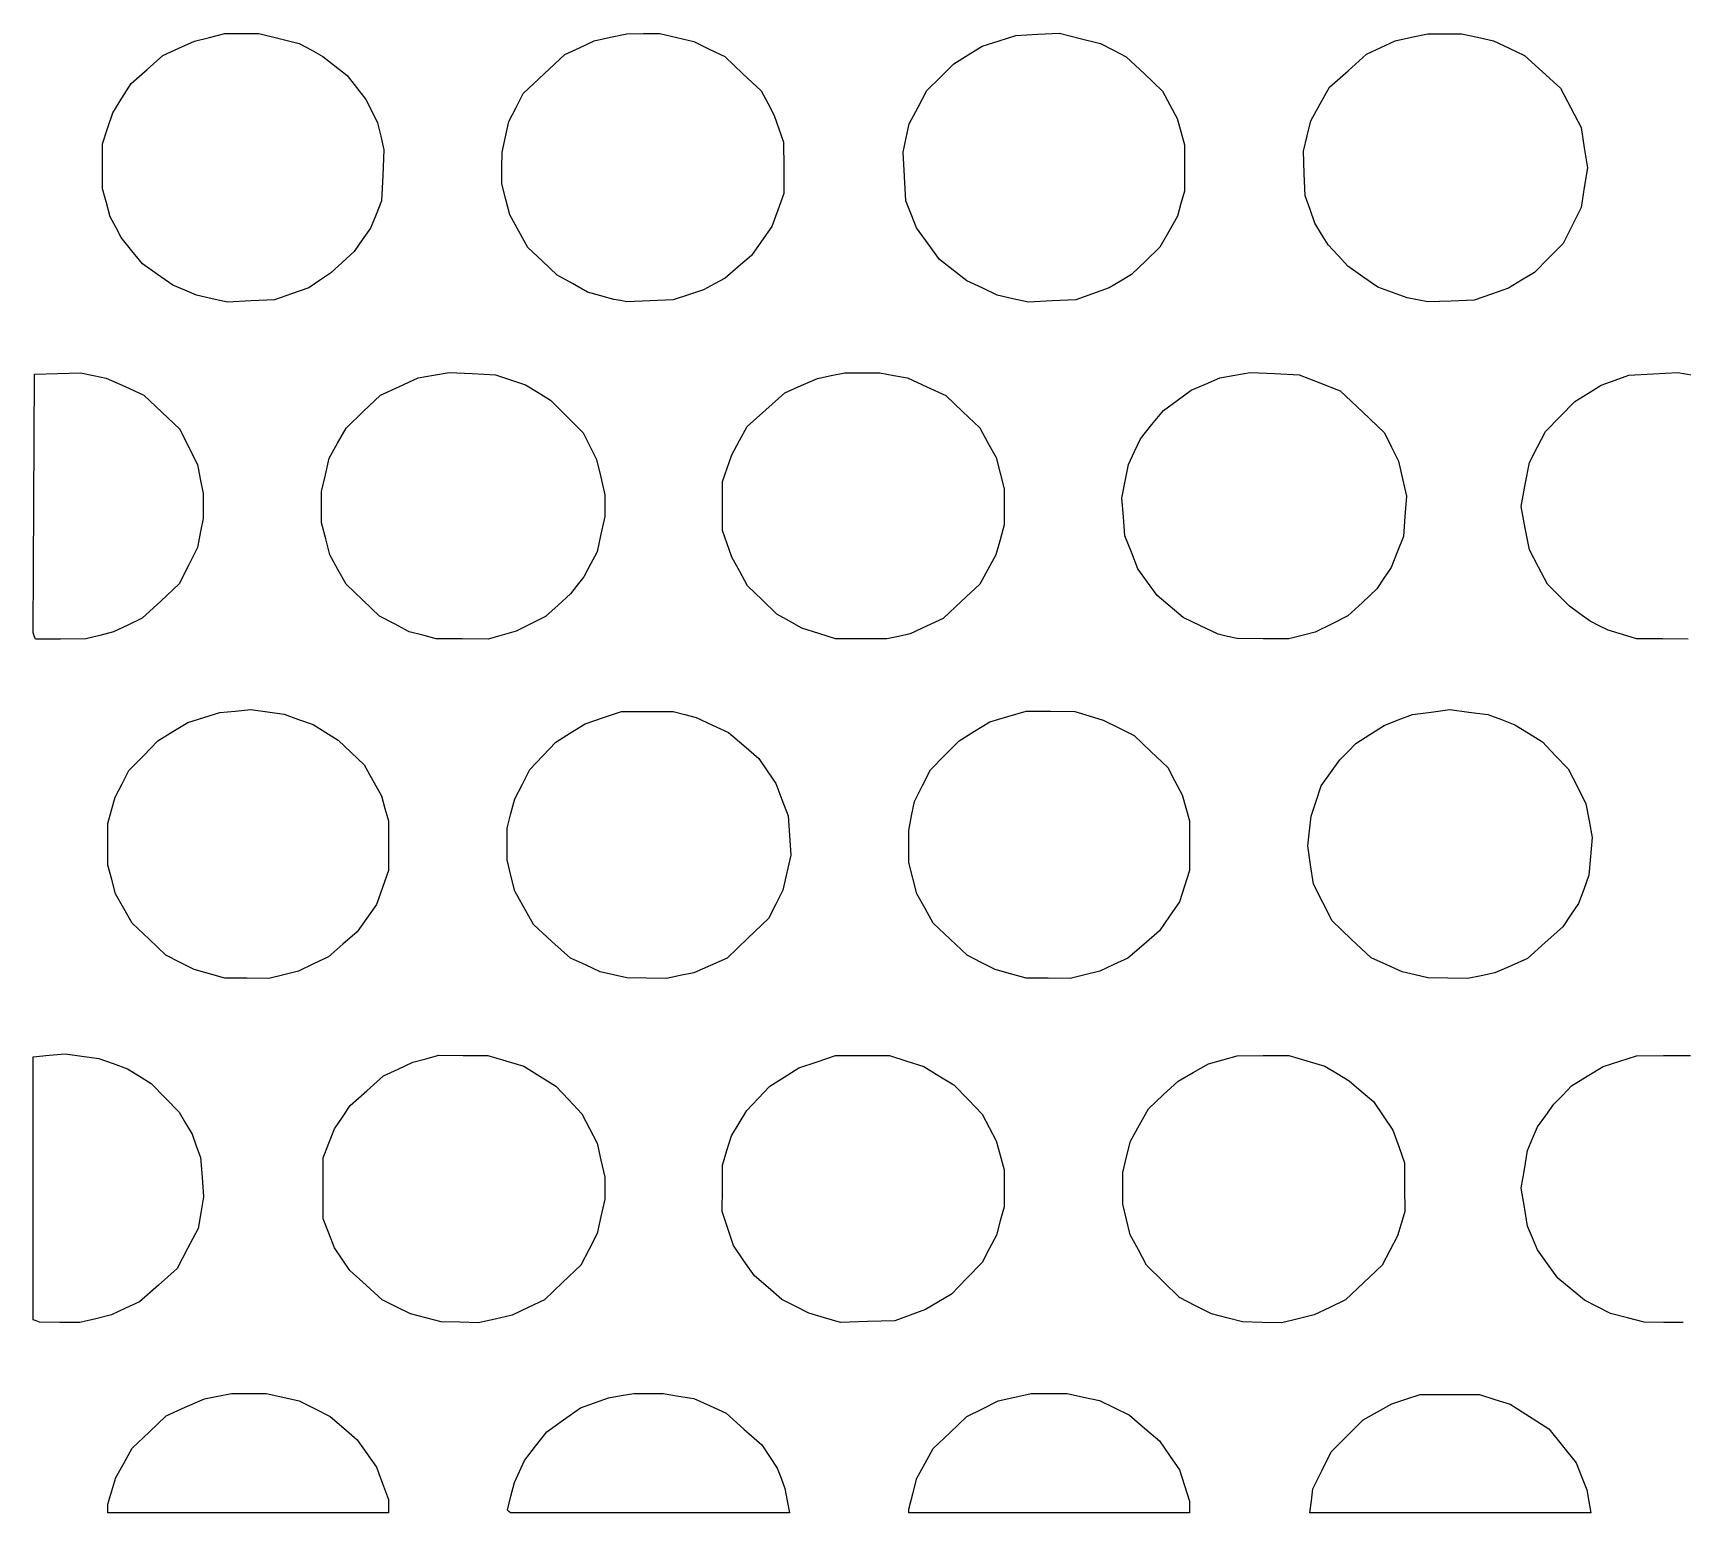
# Model space of a CAD drawing. Extents: x 452 to 1075, y 16 to 607.
# Drawn here: x 451.7 to 763.5, y 16.4 to 296 of the extents above; entities that cross this region are included whole.
import ezdxf

# ---------------------------------------------------------------- set-up
doc = ezdxf.new("R2010")
doc.units = 0

msp = doc.modelspace()

# ---------------------------------------------------------------- linework, layer by layer
at = {"layer": 'Layer 1'}
for p, q in [((476.27729, 291.83016), (479.24983, 293.17435)), ((479.24983, 293.17435), (482.22236, 294.51856)), ((482.22236, 294.51856), (485.08802, 295.22577)), ((485.08802, 295.22577), (487.95368, 295.93301)), ((487.95368, 295.93301), (491.181, 295.933)), ((491.181, 295.933), (494.408, 295.933)), ((494.408, 295.933), (498.21639, 295.01011)), ((498.21639, 295.01011), (502.02476, 294.08721)), ((502.02476, 294.08721), (504.25718, 292.86236)), ((552.24595, 292.01313), (555.0084, 293.27877)), ((555.0084, 293.27877), (557.77083, 294.54442)), ((557.77083, 294.54442), (560.84963, 295.23214)), ((560.84963, 295.23214), (563.92841, 295.91986)), ((563.92841, 295.91986), (567.06132, 295.92686)), ((567.06132, 295.92686), (570.19422, 295.93386)), ((570.19422, 295.93386), (573.38931, 295.18955)), ((573.38931, 295.18955), (576.58442, 294.44526)), ((576.58442, 294.44526), (579.50503, 293.0128)), ((628.4271, 291.9034), (631.10434, 293.56823)), ((631.10434, 293.56823), (634.26833, 294.5749)), ((634.26833, 294.5749), (637.43233, 295.58158)), ((637.43233, 295.58158), (641.57692, 295.81531)), ((641.57692, 295.81531), (645.72149, 296.04905)), ((645.72149, 296.04905), (649.59394, 295.04241)), ((649.59394, 295.04241), (653.46641, 294.03579)), ((653.46641, 294.03579), (655.89689, 292.79385)), ((703.72793, 292.02528), (706.4428, 293.28484)), ((706.4428, 293.28484), (709.15768, 294.54442)), ((709.15768, 294.54442), (712.23648, 295.23214)), ((712.23648, 295.23214), (715.31528, 295.91986)), ((715.31528, 295.91986), (718.478, 295.92)), ((718.478, 295.92), (721.642, 295.92)), ((721.642, 295.92), (724.6893, 295.23923)), ((724.6893, 295.23923), (727.73662, 294.55847)), ((727.73662, 294.55847), (730.64857, 293.16568)), ((730.64857, 293.16568), (733.56056, 291.77287)), ((473.27889, 289.15408), (476.27729, 291.83016)), ((504.25718, 292.86236), (506.48958, 291.63749)), ((506.48958, 291.63749), (508.7805, 289.83878)), ((548.30681, 288.32338), (552.24595, 292.01313)), ((579.50503, 293.0128), (582.42565, 291.58031)), ((582.42565, 291.58031), (585.88607, 288.33777)), ((623.19638, 287.72208), (625.74987, 290.23857)), ((625.74987, 290.23857), (628.4271, 291.9034)), ((655.89689, 292.79385), (658.3274, 291.55192)), ((658.3274, 291.55192), (661.75279, 288.30753)), ((700.22008, 288.92127), (703.72793, 292.02528)), ((733.56056, 291.77287), (736.98218, 288.71451)), ((470.28049, 286.47803), (473.27889, 289.15408)), ((508.7805, 289.83878), (511.07142, 288.04007)), ((511.07142, 288.04007), (512.84506, 285.75071)), ((544.36766, 284.63364), (548.30681, 288.32338)), ((585.88607, 288.33777), (589.34649, 285.09521)), ((620.64287, 285.20563), (623.19638, 287.72208)), ((661.75279, 288.30753), (665.17818, 285.06316)), ((696.71221, 285.81728), (700.22008, 288.92127)), ((736.98218, 288.71451), (740.4038, 285.65616)), ((468.5316, 283.71071), (470.28049, 286.47803)), ((512.84506, 285.75071), (514.61872, 283.46134)), ((543.0113, 281.97076), (544.36766, 284.63364)), ((589.34649, 285.09521), (590.56476, 282.78911)), ((618.97292, 282.04281), (620.64287, 285.20563)), ((665.17818, 285.06316), (666.54563, 282.48169)), ((694.95077, 282.64119), (696.71221, 285.81728)), ((740.4038, 285.65616), (742.34928, 281.91642)), ((465.82686, 278.01219), (466.78271, 280.9434)), ((466.78271, 280.9434), (468.5316, 283.71071)), ((514.61872, 283.46134), (515.72689, 281.27993)), ((515.72689, 281.27993), (516.83505, 279.09852)), ((541.65494, 279.3079), (543.0113, 281.97076)), ((590.56476, 282.78911), (591.78303, 280.48303)), ((617.30299, 278.88), (618.97292, 282.04281)), ((666.54563, 282.48169), (667.91309, 279.90022)), ((693.18934, 279.4651), (694.95077, 282.64119)), ((742.34928, 281.91642), (744.29475, 278.17671)), ((464.871, 275.081), (465.82686, 278.01219)), ((516.83505, 279.09852), (517.44022, 276.52734)), ((541.00462, 276.43613), (541.65494, 279.3079)), ((591.78303, 280.48303), (592.67477, 277.94633)), ((592.67477, 277.94633), (593.56652, 275.40962)), ((616.71864, 276.22219), (617.30299, 278.88)), ((667.91309, 279.90022), (668.60863, 277.42412)), ((692.48629, 276.60967), (693.18934, 279.4651)), ((744.29475, 278.17671), (744.87165, 274.37166)), ((464.871, 270.845), (464.871, 275.081)), ((517.44022, 276.52734), (518.04539, 273.95617)), ((540.35431, 273.56439), (541.00462, 276.43613)), ((593.56652, 275.40962), (593.57752, 270.56681)), ((616.13434, 273.56439), (616.71864, 276.22219)), ((668.60863, 277.42412), (669.30417, 274.94804)), ((669.30417, 274.94804), (669.303, 270.566)), ((691.78326, 273.75422), (692.48629, 276.60967)), ((518.04539, 273.95617), (517.82238, 269.14784)), ((540.34531, 270.56645), (540.35431, 273.56439)), ((616.38756, 268.95219), (616.13434, 273.56439)), ((691.9597, 269.50834), (691.78326, 273.75422)), ((744.87165, 274.37166), (745.44854, 270.56659)), ((464.87271, 266.60929), (464.871, 270.845)), ((517.82238, 269.14784), (517.59936, 264.33952)), ((540.33631, 267.56853), (540.34531, 270.56645)), ((593.57752, 270.56681), (593.58852, 265.72403)), ((616.64079, 264.34001), (616.38756, 268.95219)), ((669.303, 270.566), (669.303, 266.185)), ((692.13613, 265.26245), (691.9597, 269.50834)), ((745.44854, 270.56659), (744.87415, 266.83258)), ((465.60053, 263.96161), (464.87271, 266.60929)), ((541.0703, 264.61817), (540.33631, 267.56853)), ((593.58852, 265.72403), (592.46761, 262.60332)), ((669.303, 266.185), (668.63789, 263.8182)), ((693.0485, 262.68121), (692.13613, 265.26245)), ((744.87415, 266.83258), (744.29976, 263.09856)), ((466.32838, 261.31395), (465.60053, 263.96161)), ((517.59936, 264.33952), (516.53847, 261.75426)), ((541.80429, 261.6678), (541.0703, 264.61817)), ((592.46761, 262.60332), (591.34672, 259.48261)), ((617.66474, 261.8033), (616.64079, 264.34001)), ((668.63789, 263.8182), (667.97278, 261.45142)), ((693.96086, 260.09998), (693.0485, 262.68121)), ((744.29976, 263.09856), (742.57427, 259.69945)), ((467.35975, 259.36784), (466.32838, 261.31395)), ((468.39113, 257.42173), (467.35975, 259.36784)), ((515.47757, 259.16899), (513.93107, 256.95675)), ((516.53847, 261.75426), (515.47757, 259.16899)), ((543.50603, 258.59939), (541.80429, 261.6678)), ((591.34672, 259.48261), (589.41656, 256.74387)), ((618.68869, 259.26659), (617.66474, 261.8033)), ((620.86485, 256.24713), (618.68869, 259.26659)), ((667.97278, 261.45142), (666.33151, 258.52663)), ((695.22646, 258.06902), (693.96086, 260.09998)), ((742.57427, 259.69945), (740.8488, 256.30032)), ((470.40438, 254.91781), (468.39113, 257.42173)), ((513.93107, 256.95675), (512.38457, 254.7445)), ((545.20777, 255.53096), (543.50603, 258.59939)), ((589.41656, 256.74387), (587.48638, 254.00514)), ((623.04099, 253.22767), (620.86485, 256.24713)), ((666.33151, 258.52663), (664.69025, 255.60183)), ((696.49207, 256.03807), (695.22646, 258.06902)), ((698.34198, 254.00379), (696.49207, 256.03807)), ((740.8488, 256.30032), (738.16843, 253.55716)), ((472.41763, 252.41389), (470.40438, 254.91781)), ((510.16724, 252.70335), (507.94989, 250.66218)), ((512.38457, 254.7445), (510.16724, 252.70335)), ((547.99761, 252.92848), (545.20777, 255.53096)), ((550.78746, 250.326), (547.99761, 252.92848)), ((587.48638, 254.00514), (584.99229, 251.88044)), ((625.61235, 251.24102), (623.04099, 253.22767)), ((662.01301, 253.012), (659.33578, 250.42214)), ((664.69025, 255.60183), (662.01301, 253.012)), ((700.19191, 251.96948), (698.34198, 254.00379)), ((738.16843, 253.55716), (735.48805, 250.81401)), ((475.27319, 250.41876), (472.41763, 252.41389)), ((478.12875, 248.42365), (475.27319, 250.41876)), ((507.94989, 250.66218), (505.88616, 249.29534)), ((553.6554, 248.69888), (550.78746, 250.326)), ((582.4982, 249.75574), (580.47618, 248.63297)), ((584.99229, 251.88044), (582.4982, 249.75574)), ((628.18372, 249.2544), (625.61235, 251.24102)), ((659.33578, 250.42214), (657.20539, 249.15186)), ((703.01992, 249.99691), (700.19191, 251.96948)), ((705.84795, 248.02432), (703.01992, 249.99691)), ((735.48805, 250.81401), (733.03295, 249.32127)), ((480.38428, 247.46364), (478.12875, 248.42365)), ((482.63978, 246.50364), (480.38428, 247.46364)), ((485.5604, 245.85671), (482.63978, 246.50364)), ((500.59796, 246.77853), (497.37349, 245.62854)), ((503.82243, 247.92851), (500.59796, 246.77853)), ((505.88616, 249.29534), (503.82243, 247.92851)), ((556.52334, 247.07173), (553.6554, 248.69888)), ((559.00987, 246.40054), (556.52334, 247.07173)), ((561.49639, 245.72932), (559.00987, 246.40054)), ((575.57245, 246.56809), (572.69073, 245.62598)), ((578.45418, 247.51018), (575.57245, 246.56809)), ((580.47618, 248.63297), (578.45418, 247.51018)), ((631.06097, 247.87463), (628.18372, 249.2544)), ((633.93824, 246.49488), (631.06097, 247.87463)), ((636.9022, 245.85234), (633.93824, 246.49488)), ((651.91717, 246.75536), (648.75938, 245.62915)), ((655.07499, 247.88156), (651.91717, 246.75536)), ((657.20539, 249.15186), (655.07499, 247.88156)), ((708.63458, 247.0327), (705.84795, 248.02432)), ((711.42123, 246.04111), (708.63458, 247.0327)), ((727.32683, 246.70533), (724.07585, 245.58213)), ((730.57783, 247.82852), (727.32683, 246.70533)), ((733.03295, 249.32127), (730.57783, 247.82852)), ((488.47912, 245.20931), (485.5604, 245.85671)), ((492.9263, 245.41893), (488.47912, 245.20931)), ((497.37349, 245.62854), (492.9263, 245.41893)), ((562.7133, 245.49613), (561.49639, 245.72932)), ((563.92888, 245.26329), (562.71196, 245.4965)), ((562.71196, 245.4965), (562.7133, 245.49613)), ((568.30981, 245.44464), (563.92888, 245.26329)), ((572.69073, 245.62598), (568.30981, 245.44464)), ((639.86501, 245.20992), (636.9022, 245.85234)), ((644.3122, 245.41954), (639.86501, 245.20992)), ((648.75938, 245.62915), (644.3122, 245.41954)), ((713.3683, 245.64007), (711.42123, 246.04111)), ((715.31401, 245.23907), (713.3683, 245.64007)), ((719.69493, 245.4106), (715.31401, 245.23907)), ((724.07585, 245.58213), (719.69493, 245.4106)), ((451.84653, 207.14893), (451.9731, 231.59353)), ((451.9731, 231.59353), (456.32569, 231.7281)), ((456.32569, 231.7281), (460.67828, 231.86268)), ((460.67828, 231.86268), (463.12693, 231.3651)), ((463.12693, 231.3651), (465.57557, 230.86752)), ((465.57557, 230.86752), (469.12108, 229.25171)), ((520.95422, 229.25601), (524.50269, 230.90742)), ((524.50269, 230.90742), (527.4233, 231.41492)), ((527.4233, 231.41492), (530.34392, 231.92239)), ((530.34392, 231.92239), (534.72484, 231.70256)), ((534.72484, 231.70256), (539.10577, 231.48271)), ((539.10577, 231.48271), (541.95259, 230.51932)), ((596.8572, 229.42365), (599.94917, 230.80485)), ((599.94917, 230.80485), (602.52866, 231.31454)), ((602.52866, 231.31454), (605.10816, 231.82422)), ((605.10816, 231.82422), (608.426, 231.824)), ((608.426, 231.824), (611.742, 231.824)), ((611.742, 231.824), (614.36398, 231.36334)), ((614.36398, 231.36334), (616.98595, 230.90269)), ((616.98595, 230.90269), (620.6008, 229.2225)), ((673.27996, 229.73288), (675.98987, 230.9084)), ((675.98987, 230.9084), (678.85899, 231.41745)), ((678.85899, 231.41745), (681.7281, 231.92651)), ((681.7281, 231.92651), (686.37385, 231.69759)), ((686.37385, 231.69759), (691.01961, 231.46866)), ((691.01961, 231.46866), (694.8923, 229.94152)), ((750.67773, 230.45287), (753.28323, 231.41996)), ((753.28323, 231.41996), (757.90753, 231.67322)), ((757.90753, 231.67322), (762.53184, 231.92651)), ((762.53184, 231.92651), (765.45245, 231.41697)), ((469.12108, 229.25171), (472.66661, 227.6359)), ((472.66661, 227.6359), (476.05139, 224.42878)), ((517.40577, 227.60459), (520.95422, 229.25601)), ((541.95259, 230.51932), (544.79941, 229.55593)), ((544.79941, 229.55593), (547.15724, 228.12231)), ((547.15724, 228.12231), (549.5151, 226.68871)), ((590.23468, 224.8648), (593.76523, 228.04244)), ((593.76523, 228.04244), (596.8572, 229.42365)), ((620.6008, 229.2225), (624.21563, 227.54232)), ((667.95361, 226.64473), (670.57006, 228.55736)), ((670.57006, 228.55736), (673.27996, 229.73288)), ((694.8923, 229.94152), (698.76501, 228.41437)), ((698.76501, 228.41437), (702.95014, 224.4693)), ((743.06107, 226.44167), (745.56666, 227.96373)), ((745.56666, 227.96373), (748.07224, 229.4858)), ((748.07224, 229.4858), (750.67773, 230.45287)), ((510.87315, 221.41266), (514.13946, 224.50861)), ((514.13946, 224.50861), (517.40577, 227.60459)), ((549.5151, 226.68871), (552.58551, 223.59576)), ((586.70413, 221.68715), (590.23468, 224.8648)), ((624.21563, 227.54232), (627.41556, 224.49446)), ((663.16424, 222.05649), (665.33716, 224.73212)), ((665.33716, 224.73212), (667.95361, 226.64473)), ((740.29811, 223.6088), (743.06107, 226.44167)), ((476.05139, 224.42878), (479.43618, 221.22164)), ((509.26776, 218.55618), (510.87315, 221.41266)), ((552.58551, 223.59576), (555.65591, 220.50278)), ((585.23276, 219.03027), (586.70413, 221.68715)), ((627.41556, 224.49446), (630.6155, 221.44658)), ((630.6155, 221.44658), (632.18533, 218.63634)), ((660.99132, 219.38083), (663.16424, 222.05649)), ((702.95014, 224.4693), (707.13526, 220.52424)), ((737.53516, 220.7759), (740.29811, 223.6088)), ((479.43618, 221.22164), (481.12272, 217.87507)), ((507.66235, 215.69972), (509.26776, 218.55618)), ((555.65591, 220.50278), (556.93799, 217.97681)), ((583.76138, 216.37339), (585.23276, 219.03027)), ((632.18533, 218.63634), (633.75516, 215.82611)), ((659.86861, 216.95462), (660.99132, 219.38083)), ((707.13526, 220.52424), (708.46188, 217.82951)), ((736.01096, 217.84229), (737.53516, 220.7759)), ((481.12272, 217.87507), (482.80925, 214.52847)), ((506.96405, 212.57736), (507.66235, 215.69972)), ((556.93799, 217.97681), (558.22006, 215.45085)), ((558.22006, 215.45085), (559.00676, 212.13126)), ((582.88069, 213.83669), (583.76138, 216.37339)), ((633.75516, 215.82611), (634.49029, 212.8711)), ((658.74588, 214.5284), (659.86861, 216.95462)), ((708.46188, 217.82951), (709.78851, 215.13481)), ((734.48674, 214.9087), (736.01096, 217.84229)), ((482.80925, 214.52847), (483.33286, 211.79175)), ((506.26576, 209.45499), (506.96405, 212.57736)), ((559.00676, 212.13126), (559.79346, 208.81168)), ((582, 211.3), (582.88069, 213.83669)), ((634.49029, 212.8711), (635.22542, 209.91612)), ((658.12224, 211.35446), (658.74588, 214.5284)), ((709.78851, 215.13481), (710.5305, 211.83368)), ((733.70874, 210.74985), (734.48674, 214.9087)), ((483.33286, 211.79175), (483.85649, 209.05504)), ((483.85649, 209.05504), (483.855, 206.688)), ((506.25676, 206.48655), (506.26576, 209.45499)), ((582, 206.688), (582, 211.3)), ((635.22542, 209.91612), (635.23242, 206.52354)), ((657.4986, 208.18053), (658.12224, 211.35446)), ((710.5305, 211.83368), (711.27251, 208.53256)), ((732.93074, 206.591), (733.70874, 210.74985)), ((451.71995, 182.70433), (451.84653, 207.14893)), ((483.855, 206.688), (483.855, 204.32)), ((506.24776, 203.51809), (506.25676, 206.48655)), ((559.79346, 208.81168), (559.792, 206.742)), ((559.792, 206.742), (559.792, 204.672)), ((582.00165, 202.0755), (582, 206.688)), ((635.23242, 206.52354), (635.23942, 203.13098)), ((657.78768, 204.62862), (657.4986, 208.18053)), ((711.27251, 208.53256), (710.9792, 204.73175)), ((733.72443, 202.48837), (732.93074, 206.591)), ((483.855, 204.32), (483.33137, 201.58328)), ((507.0333, 200.49069), (506.24776, 203.51809)), ((559.792, 204.672), (559.0549, 201.3519)), ((635.23942, 203.13098), (634.46828, 200.2971)), ((658.07676, 201.07674), (657.78768, 204.62862)), ((710.9792, 204.73175), (710.68587, 200.93094)), ((483.33137, 201.58328), (482.80776, 198.84658)), ((507.81882, 197.46331), (507.0333, 200.49069)), ((559.0549, 201.3519), (558.31782, 198.03179)), ((582.88234, 199.53879), (582.00165, 202.0755)), ((634.46828, 200.2971), (633.69715, 197.46321)), ((659.2776, 197.94206), (658.07676, 201.07674)), ((710.68587, 200.93094), (709.51646, 197.98718)), ((734.51812, 198.38574), (733.72443, 202.48837)), ((482.80776, 198.84658), (481.07739, 195.41362)), ((509.34545, 194.69855), (507.81882, 197.46331)), ((558.31782, 198.03179), (557.06945, 195.67183)), ((583.76303, 197.00208), (582.88234, 199.53879)), ((585.26236, 194.29552), (583.76303, 197.00208)), ((633.69715, 197.46321), (632.17792, 194.6959)), ((660.47847, 194.80737), (659.2776, 197.94206)), ((709.51646, 197.98718), (708.34704, 195.0434)), ((736.21997, 195.15721), (734.51812, 198.38574)), ((481.07739, 195.41362), (479.34701, 191.98067)), ((510.87206, 191.9338), (509.34545, 194.69855)), ((557.06945, 195.67183), (555.82106, 193.31185)), ((586.76167, 191.58896), (585.26236, 194.29552)), ((632.17792, 194.6959), (630.6587, 191.92859)), ((662.30345, 192.29666), (660.47847, 194.80737)), ((708.34704, 195.0434), (707.00637, 193.02482)), ((737.92182, 191.92869), (736.21997, 195.15721)), ((479.34701, 191.98067), (475.86006, 188.72596)), ((514.03606, 188.90633), (510.87206, 191.9338)), ((554.55104, 191.69757), (553.28102, 190.0833)), ((555.82106, 193.31185), (554.55104, 191.69757)), ((589.52852, 188.92634), (586.76167, 191.58896)), ((630.6587, 191.92859), (627.18614, 188.68458)), ((664.12846, 189.78594), (662.30345, 192.29666)), ((705.6657, 191.00625), (702.93239, 188.46954)), ((707.00637, 193.02482), (705.6657, 191.00625)), ((740.00468, 189.84281), (737.92182, 191.92869)), ((475.86006, 188.72596), (472.37309, 185.47123)), ((517.20006, 185.87886), (514.03606, 188.90633)), ((550.93722, 187.95605), (548.59341, 185.82879)), ((553.28102, 190.0833), (550.93722, 187.95605)), ((592.29535, 186.26371), (589.52852, 188.92634)), ((627.18614, 188.68458), (623.71358, 185.4406)), ((666.60026, 187.71064), (664.12846, 189.78594)), ((669.07209, 185.63534), (666.60026, 187.71064)), ((702.93239, 188.46954), (700.19908, 185.93283)), ((742.08753, 187.75694), (740.00468, 189.84281)), ((744.0346, 186.33157), (742.08753, 187.75694)), ((469.6533, 184.17556), (466.93352, 182.8799)), ((472.37309, 185.47123), (469.6533, 184.17556)), ((520.01783, 184.39287), (517.20006, 185.87886)), ((522.83562, 182.90687), (520.01783, 184.39287)), ((545.79593, 184.42559), (542.99847, 183.02239)), ((548.59341, 185.82879), (545.79593, 184.42559)), ((594.66277, 184.94523), (592.29535, 186.26371)), ((597.0302, 183.62675), (594.66277, 184.94523)), ((620.59296, 183.98516), (617.47234, 182.52973)), ((623.71358, 185.4406), (620.59296, 183.98516)), ((672.36281, 184.04632), (669.07209, 185.63534)), ((675.65353, 182.4573), (672.36281, 184.04632)), ((697.11226, 184.37773), (694.02544, 182.82262)), ((700.19908, 185.93283), (697.11226, 184.37773)), ((745.98169, 184.90618), (744.0346, 186.33157)), ((747.68538, 184.07212), (745.98169, 184.90618)), ((749.38907, 183.23806), (747.68538, 184.07212)), ((451.9529, 182.1278), (451.71995, 182.70433)), ((452.18443, 181.55182), (451.9529, 182.1278)), ((456.94571, 181.55682), (452.18443, 181.55182)), ((461.70698, 181.56182), (456.94571, 181.55682)), ((464.32025, 182.22087), (461.70698, 181.56182)), ((466.93352, 182.8799), (464.32025, 182.22087)), ((525.3723, 182.25941), (522.83562, 182.90687)), ((527.90859, 181.61136), (525.3723, 182.25941)), ((532.80961, 181.58106), (527.90859, 181.61136)), ((537.71065, 181.55076), (532.80961, 181.58106)), ((540.35457, 182.28658), (537.71065, 181.55076)), ((542.99847, 183.02239), (540.35457, 182.28658)), ((600.1942, 182.60092), (597.0302, 183.62675)), ((600.19203, 182.60047), (600.1942, 182.60092)), ((603.35603, 181.57464), (600.19203, 182.60047)), ((608.22373, 181.57417), (603.35603, 181.57464)), ((613.09142, 181.57372), (608.22373, 181.57417)), ((615.28187, 182.05172), (613.09142, 181.57372)), ((617.47234, 182.52973), (615.28187, 182.05172)), ((677.4739, 182.05061), (675.65353, 182.4573)), ((677.4739, 182.05049), (677.4739, 182.05061)), ((679.29424, 181.64381), (677.4739, 182.05049)), ((684.16193, 181.60301), (679.29424, 181.64381)), ((689.02964, 181.56221), (684.16193, 181.60301)), ((691.52755, 182.19242), (689.02964, 181.56221)), ((694.02544, 182.82262), (691.52755, 182.19242)), ((752.0663, 182.41945), (749.38907, 183.23806)), ((754.74263, 181.60074), (752.0663, 182.41945)), ((759.62974, 181.57594), (754.74263, 181.60074)), ((764.51685, 181.55114), (759.62974, 181.57594)), ((478.16577, 164.07569), (480.99368, 165.81294)), ((480.99368, 165.81294), (484.007, 166.7328)), ((484.007, 166.7328), (487.02032, 167.65265)), ((487.02032, 167.65265), (489.94094, 167.93752)), ((489.94094, 167.93752), (492.86155, 168.22237)), ((492.86155, 168.22237), (496.02555, 167.78224)), ((496.02555, 167.78224), (499.18955, 167.3421)), ((499.18955, 167.3421), (501.91804, 166.36722)), ((501.91804, 166.36722), (504.64651, 165.39232)), ((504.64651, 165.39232), (507.0291, 163.91459)), ((553.28492, 163.81263), (556.04213, 165.5467)), ((556.04213, 165.5467), (559.49918, 166.707)), ((559.49918, 166.707), (562.95623, 167.8673)), ((562.95623, 167.8673), (567.82394, 167.8643)), ((567.82394, 167.8643), (572.69162, 167.8613)), ((572.69162, 167.8613), (574.86922, 167.28126)), ((574.86922, 167.28126), (577.04679, 166.70121)), ((577.04679, 166.70121), (580.10758, 165.28717)), ((580.10758, 165.28717), (583.16836, 163.87313)), ((629.6234, 164.11825), (632.52381, 165.89989)), ((632.52381, 165.89989), (635.95141, 166.90341)), ((635.95141, 166.90341), (639.37901, 167.90691)), ((639.37901, 167.90691), (644.00331, 167.89121)), ((644.00331, 167.89121), (648.62762, 167.87551)), ((648.62762, 167.87551), (651.30485, 167.04541)), ((651.30485, 167.04541), (653.98209, 166.21532)), ((653.98209, 166.21532), (656.9027, 164.77447)), ((707.03957, 165.23099), (709.71039, 166.26117)), ((709.71039, 166.26117), (712.38122, 167.29135)), ((712.38122, 167.29135), (715.9167, 167.75727)), ((715.9167, 167.75727), (719.4522, 168.22321)), ((719.4522, 168.22321), (723.05592, 167.74828)), ((723.05592, 167.74828), (726.65961, 167.27337)), ((726.65961, 167.27337), (729.2107, 166.32061)), ((729.2107, 166.32061), (731.76176, 165.36785)), ((731.76176, 165.36785), (734.35462, 163.73715)), ((472.58608, 159.51393), (475.33786, 162.33845)), ((475.33786, 162.33845), (478.16577, 164.07569)), ((507.0291, 163.91459), (509.4117, 162.43685)), ((509.4117, 162.43685), (511.84555, 160.09934)), ((550.52771, 162.07856), (553.28492, 163.81263)), ((583.16836, 163.87313), (586.02486, 161.42383)), ((624.03762, 159.58003), (626.723, 162.3366)), ((626.723, 162.3366), (629.6234, 164.11825)), ((656.9027, 164.77447), (659.82332, 163.33363)), ((659.82332, 163.33363), (662.98732, 160.30847)), ((701.6851, 161.80986), (704.36234, 163.52042)), ((704.36234, 163.52042), (707.03957, 165.23099)), ((734.35462, 163.73715), (736.94749, 162.10643)), ((469.83428, 156.68938), (472.58608, 159.51393)), ((511.84555, 160.09934), (514.27939, 157.76183)), ((545.62328, 156.87427), (548.0755, 159.47641)), ((548.0755, 159.47641), (550.52771, 162.07856)), ((586.02486, 161.42383), (588.88136, 158.97454)), ((621.35223, 156.82345), (624.03762, 159.58003)), ((662.98732, 160.30847), (666.15131, 157.28329)), ((698.64483, 158.71914), (700.16497, 160.26449)), ((700.16497, 160.26449), (701.6851, 161.80986)), ((736.94749, 162.10643), (739.39675, 159.56723)), ((739.39675, 159.56723), (741.84601, 157.02802)), ((468.54144, 154.18564), (469.83428, 156.68938)), ((514.27939, 157.76183), (515.92065, 154.84296)), ((544.19983, 154.10695), (545.62328, 156.87427)), ((588.88136, 158.97454), (590.4732, 156.62408)), ((590.4732, 156.62408), (592.06503, 154.27363)), ((619.81749, 153.85093), (621.35223, 156.82345)), ((666.15131, 157.28329), (667.51877, 154.71147)), ((695.12348, 153.78626), (696.88416, 156.2527)), ((696.88416, 156.2527), (698.64483, 158.71914)), ((741.84601, 157.02802), (743.518, 153.7226)), ((467.24861, 151.68188), (468.54144, 154.18564)), ((515.92065, 154.84296), (517.56192, 151.9241)), ((542.77637, 151.33964), (544.19983, 154.10695)), ((592.06503, 154.27363), (593.2403, 151.20576)), ((618.28274, 150.87841), (619.81749, 153.85093)), ((667.51877, 154.71147), (668.8862, 152.13966)), ((694.2029, 150.94868), (695.12348, 153.78626)), ((743.518, 153.7226), (745.18999, 150.4172)), ((466.55301, 149.2056), (467.24861, 151.68188)), ((517.56192, 151.9241), (518.22703, 149.5573)), ((542.03568, 148.59072), (542.77637, 151.33964)), ((593.2403, 151.20576), (594.41556, 148.1379)), ((617.75687, 148.14169), (618.28274, 150.87841)), ((668.8862, 152.13966), (669.58174, 149.66356)), ((693.28232, 148.1111), (694.2029, 150.94868)), ((745.18999, 150.4172), (745.77074, 147.23034)), ((465.85142, 142.79054), (465.85742, 146.72929)), ((465.85742, 146.72929), (466.55301, 149.2056)), ((518.22703, 149.5573), (518.89214, 147.1905)), ((518.89214, 147.1905), (518.89814, 142.5072)), ((541.29501, 145.84182), (542.03568, 148.59072)), ((594.41556, 148.1379), (594.67568, 144.43568)), ((617.23101, 145.40499), (617.75687, 148.14169)), ((669.58174, 149.66356), (670.2773, 147.18749)), ((670.2773, 147.18749), (670.2833, 142.50856)), ((692.94326, 145.30976), (693.28232, 148.1111)), ((745.77074, 147.23034), (746.3515, 144.04347)), ((541.30201, 142.82549), (541.29501, 145.84182)), ((594.67568, 144.43568), (594.9358, 140.73345)), ((617.23801, 142.37644), (617.23101, 145.40499)), ((692.60421, 142.50845), (692.94326, 145.30976)), ((746.3515, 144.04347), (746.03797, 140.48125)), ((465.84542, 138.85177), (465.85142, 142.79054)), ((518.89814, 142.5072), (518.90414, 137.8239)), ((541.30901, 139.80916), (541.30201, 142.82549)), ((594.9358, 140.73345), (594.19205, 137.42728)), ((617.24501, 139.34795), (617.23801, 142.37644)), ((670.2833, 142.50856), (670.2893, 137.82966)), ((693.13573, 138.88747), (692.60421, 142.50845)), ((746.03797, 140.48125), (745.72444, 136.91902)), ((466.59074, 136.1386), (465.84542, 138.85177)), ((518.90414, 137.8239), (517.75878, 134.61617)), ((542.043, 136.8588), (541.30901, 139.80916)), ((594.19205, 137.42728), (593.44829, 134.12113)), ((617.98014, 136.39296), (617.24501, 139.34795)), ((670.2893, 137.82966), (669.32295, 134.8652)), ((693.66727, 135.26648), (693.13573, 138.88747)), ((467.33609, 133.42724), (466.59074, 136.1386)), ((517.75878, 134.61617), (516.61342, 131.40847)), ((542.77699, 133.90843), (542.043, 136.8588)), ((593.44829, 134.12113), (592.08871, 131.43144)), ((618.71527, 133.43793), (617.98014, 136.39296)), ((669.32295, 134.8652), (668.3566, 131.90071)), ((695.43548, 131.77261), (693.66727, 135.26648)), ((744.75542, 134.25038), (743.78638, 131.58171)), ((745.72444, 136.91902), (744.75542, 134.25038)), ((468.9029, 130.6394), (467.33609, 133.42724)), ((516.61342, 131.40847), (514.80024, 128.82022)), ((544.52511, 130.75636), (542.77699, 133.90843)), ((592.08871, 131.43144), (590.72914, 128.74175)), ((620.2851, 130.64475), (618.71527, 133.43793)), ((668.3566, 131.90071), (666.49151, 129.1665)), ((697.20367, 128.2787), (695.43548, 131.77261)), ((743.78638, 131.58171), (742.29551, 129.38032)), ((470.46973, 127.85151), (468.9029, 130.6394)), ((473.65786, 124.83658), (470.46973, 127.85151)), ((514.80024, 128.82022), (512.98709, 126.23195)), ((546.27323, 127.60429), (544.52511, 130.75636)), ((590.72914, 128.74175), (586.82146, 125.00671)), ((621.85493, 127.85151), (620.2851, 130.64475)), ((625.04306, 124.83658), (621.85493, 127.85151)), ((666.49151, 129.1665), (664.6264, 126.43231)), ((700.9047, 124.80803), (697.20367, 128.2787)), ((742.29551, 129.38032), (740.80461, 127.17892)), ((476.84601, 121.82163), (473.65786, 124.83658)), ((512.98709, 126.23195), (510.27727, 123.88536)), ((549.79385, 124.43559), (546.27323, 127.60429)), ((586.82146, 125.00671), (582.91378, 121.27163)), ((628.23121, 121.82163), (625.04306, 124.83658)), ((664.6264, 126.43231), (661.62606, 123.85968)), ((704.60572, 121.33736), (700.9047, 124.80803)), ((740.80461, 127.17892), (737.46483, 124.19367)), ((479.49909, 120.45891), (476.84601, 121.82163)), ((510.27727, 123.88536), (507.56746, 121.53873)), ((553.31446, 121.26688), (549.79385, 124.43559)), ((630.88429, 120.45891), (628.23121, 121.82163)), ((661.62606, 123.85968), (658.62571, 121.28704)), ((737.46483, 124.19367), (734.12504, 121.2085)), ((482.15219, 119.09615), (479.49909, 120.45891)), ((485.0728, 118.30096), (482.15219, 119.09615)), ((501.87394, 118.8155), (499.09109, 118.1287)), ((504.72069, 120.17711), (501.87394, 118.8155)), ((507.56746, 121.53873), (504.72069, 120.17711)), ((556.11404, 119.96911), (553.31446, 121.26688)), ((558.9136, 118.67129), (556.11404, 119.96911)), ((561.4215, 118.0949), (558.9136, 118.67129)), ((579.74978, 119.86648), (576.58578, 118.46128)), ((582.91378, 121.27163), (579.74978, 119.86648)), ((633.53739, 119.09615), (630.88429, 120.45891)), ((636.458, 118.30096), (633.53739, 119.09615)), ((653.32933, 118.82981), (650.51135, 118.13435)), ((655.97753, 120.05841), (653.32933, 118.82981)), ((658.62571, 121.28704), (655.97753, 120.05841)), ((707.52634, 119.99829), (704.60572, 121.33736)), ((710.44695, 118.65924), (707.52634, 119.99829)), ((712.8808, 118.08891), (710.44695, 118.65924)), ((731.04784, 119.83396), (727.97064, 118.45944)), ((734.12504, 121.2085), (731.04784, 119.83396)), ((485.07368, 118.30269), (485.0728, 118.30096)), ((487.99429, 117.5075), (485.07368, 118.30269)), ((492.15126, 117.4747), (487.99429, 117.5075)), ((496.30821, 117.4419), (492.15126, 117.4747)), ((499.09109, 118.1287), (496.30821, 117.4419)), ((561.42189, 118.09669), (561.4215, 118.0949)), ((563.92978, 117.5203), (561.42189, 118.09669)), ((567.67828, 117.4811), (563.92978, 117.5203)), ((571.42679, 117.4419), (567.67828, 117.4811)), ((574.00628, 117.95159), (571.42679, 117.4419)), ((576.58578, 118.46128), (574.00628, 117.95159)), ((636.45884, 118.29966), (636.458, 118.30096)), ((639.37945, 117.50447), (636.45884, 118.29966)), ((643.53642, 117.47167), (639.37945, 117.50447)), ((647.69337, 117.43887), (643.53642, 117.47167)), ((650.51135, 118.13435), (647.69337, 117.43887)), ((712.8808, 118.08885), (712.8808, 118.08891)), ((715.31466, 117.51846), (712.8808, 118.08885)), ((719.06316, 117.47926), (715.31466, 117.51846)), ((722.81165, 117.44006), (719.06316, 117.47926)), ((725.39116, 117.94975), (722.81165, 117.44006)), ((727.97064, 118.45944), (725.39116, 117.94975)), ((451.728, 102.61), (454.77029, 102.90531)), ((454.77029, 102.90531), (457.81261, 103.20059)), ((457.81261, 103.20059), (460.97661, 102.75569)), ((525.96079, 102.26263), (528.39465, 102.91162)), ((528.39465, 102.91162), (533.01895, 102.89082)), ((451.728, 77.7788), (451.728, 102.61)), ((460.97661, 102.75569), (464.1406, 102.31081)), ((464.1406, 102.31081), (466.86909, 101.33588)), ((466.86909, 101.33588), (469.59757, 100.361)), ((469.59757, 100.361), (471.83272, 98.95821)), ((517.97393, 99.0014), (520.75045, 100.30752)), ((520.75045, 100.30752), (523.52696, 101.61369)), ((523.52696, 101.61369), (525.96079, 102.26263)), ((533.01895, 102.89082), (537.64326, 102.87012)), ((537.64326, 102.87012), (541.05065, 101.86771)), ((541.05065, 101.86771), (544.45803, 100.86526)), ((544.45803, 100.86526), (547.48845, 98.97822)), ((593.70037, 98.79179), (596.4433, 100.51683)), ((596.4433, 100.51683), (599.90035, 101.67999)), ((599.90035, 101.67999), (603.3574, 102.84313)), ((603.3574, 102.84313), (608.46849, 102.85213)), ((608.46849, 102.85213), (613.57956, 102.86113)), ((613.57956, 102.86113), (616.83626, 101.82084)), ((616.83626, 101.82084), (620.09296, 100.78058)), ((620.09296, 100.78058), (622.92087, 99.0433)), ((670.96509, 99.64456), (673.83303, 101.2717)), ((673.83303, 101.2717), (676.56294, 102.04798)), ((676.56294, 102.04798), (679.29284, 102.82425)), ((679.29284, 102.82425), (684.16053, 102.85335)), ((684.16053, 102.85335), (689.02824, 102.88245)), ((689.02824, 102.88245), (692.43561, 101.87931)), ((692.43561, 101.87931), (695.84299, 100.87616)), ((695.84299, 100.87616), (698.15274, 99.48494)), ((745.43594, 98.94444), (748.41456, 100.77045)), ((748.41456, 100.77045), (751.57858, 101.79902)), ((751.57858, 101.79902), (754.74258, 102.82758)), ((754.74258, 102.82758), (759.85364, 102.84498)), ((759.85364, 102.84498), (764.96473, 102.86238)), ((471.83272, 98.95821), (474.06786, 97.55541)), ((474.06786, 97.55541), (476.70497, 94.85654)), ((514.82487, 96.21024), (517.97393, 99.0014)), ((547.48845, 98.97822), (550.51888, 97.09119)), ((550.51888, 97.09119), (552.99092, 94.46796)), ((588.77607, 94.76785), (590.95745, 97.06669)), ((590.95745, 97.06669), (593.70037, 98.79179)), ((622.92087, 99.0433), (625.74878, 97.30607)), ((625.74878, 97.30607), (628.42602, 94.5519)), ((665.3073, 95.41495), (668.09714, 98.01743)), ((668.09714, 98.01743), (670.96509, 99.64456)), ((698.15274, 99.48494), (700.46248, 98.09377)), ((700.46248, 98.09377), (702.73496, 96.12196)), ((740.79079, 95.40376), (742.4573, 97.11843)), ((742.4573, 97.11843), (745.43594, 98.94444)), ((476.70497, 94.85654), (479.34208, 92.15768)), ((511.67581, 93.41903), (514.82487, 96.21024)), ((552.99092, 94.46796), (555.46299, 91.84469)), ((586.59469, 92.46895), (588.77607, 94.76785)), ((628.42602, 94.5519), (631.10325, 91.79773)), ((662.51745, 92.81248), (665.3073, 95.41495)), ((702.73496, 96.12196), (705.00743, 94.15015)), ((705.00743, 94.15015), (706.84487, 91.47066)), ((737.57786, 91.55074), (739.12428, 93.68904)), ((739.12428, 93.68904), (740.79079, 95.40376)), ((479.34208, 92.15768), (480.56118, 90.09095)), ((508.68477, 89.00254), (510.18029, 91.21081)), ((510.18029, 91.21081), (511.67581, 93.41903)), ((555.46299, 91.84469), (556.90009, 89.07738)), ((585.16117, 90.08121), (586.59469, 92.46895)), ((631.10325, 91.79773), (632.42646, 89.284)), ((660.81571, 89.74404), (662.51745, 92.81248)), ((706.84487, 91.47066), (708.68231, 88.79121)), ((736.03143, 89.41247), (737.57786, 91.55074)), ((480.56118, 90.09095), (481.78028, 88.02423)), ((481.78028, 88.02423), (482.57908, 85.80295)), ((507.62638, 86.27249), (508.68477, 89.00254)), ((556.90009, 89.07738), (558.33722, 86.31007)), ((582.8612, 84.92611), (583.72765, 87.69343)), ((583.72765, 87.69343), (585.16117, 90.08121)), ((632.42646, 89.284), (633.74965, 86.77032)), ((659.11397, 86.67565), (660.81571, 89.74404)), ((708.68231, 88.79121), (709.79489, 85.70543)), ((735.09812, 87.16892), (736.03143, 89.41247)), ((482.57908, 85.80295), (483.37787, 83.58168)), ((506.568, 83.5424), (507.62638, 86.27249)), ((558.33722, 86.31007), (559.05579, 83.08154)), ((581.99474, 82.1588), (582.8612, 84.92611)), ((633.74965, 86.77032), (634.49523, 84.0214)), ((658.37999, 83.72527), (659.11397, 86.67565)), ((709.79489, 85.70543), (710.90746, 82.61969)), ((733.55629, 81.3512), (734.16481, 84.92537)), ((734.16481, 84.92537), (735.09812, 87.16892)), ((483.37787, 83.58168), (483.66283, 79.87252)), ((506.568, 77.7771), (506.568, 83.5424)), ((559.05579, 83.08154), (559.77435, 79.853)), ((581.98774, 77.77723), (581.99474, 82.1588)), ((634.49523, 84.0214), (635.24079, 81.2725)), ((635.24079, 81.2725), (635.24, 77.7765)), ((657.646, 80.7749), (658.37999, 83.72527)), ((710.90746, 82.61969), (710.92036, 78.00751)), ((732.94777, 77.77698), (733.55629, 81.3512)), ((483.66283, 79.87252), (483.94777, 76.16334)), ((559.77435, 79.853), (559.774, 77.7775)), ((657.646, 77.777), (657.646, 80.7749)), ((710.92036, 78.00751), (710.93326, 73.39531)), ((451.72884, 52.94827), (451.728, 77.7788)), ((483.94777, 76.16334), (483.42728, 73.16543)), ((506.56831, 72.01196), (506.568, 77.7771)), ((559.774, 75.702), (559.05544, 72.47347)), ((559.774, 77.7775), (559.774, 75.702)), ((581.98074, 73.39565), (581.98774, 77.77723)), ((635.24, 77.7765), (635.24, 74.2805)), ((657.64653, 74.7791), (657.646, 77.777)), ((733.55629, 74.20277), (732.94777, 77.77698)), ((483.42728, 73.16543), (482.90682, 70.16751)), ((507.62669, 69.28186), (506.56831, 72.01196)), ((559.05544, 72.47347), (558.33687, 69.24495)), ((583.04122, 70.16713), (581.98074, 73.39565)), ((635.24, 74.2805), (634.50601, 71.61046)), ((658.36501, 71.89174), (657.64653, 74.7791)), ((659.08349, 69.00441), (658.36501, 71.89174)), ((710.93326, 73.39531), (710.24729, 71.08923)), ((734.16481, 70.6286), (733.55629, 74.20277)), ((482.90682, 70.16751), (480.9474, 66.40842)), ((508.68508, 66.55182), (507.62669, 69.28186)), ((558.33687, 69.24495), (556.7921, 66.24701)), ((584.10171, 66.93858), (583.04122, 70.16713)), ((633.77202, 68.94038), (632.43724, 66.34071)), ((634.50601, 71.61046), (633.77202, 68.94038)), ((660.61304, 66.13341), (659.08349, 69.00441)), ((709.56133, 68.78313), (708.11074, 66.01581)), ((710.24729, 71.08923), (709.56133, 68.78313)), ((735.09155, 68.40088), (734.16481, 70.6286)), ((480.9474, 66.40842), (478.988, 62.64931)), ((510.14645, 64.39396), (508.68508, 66.55182)), ((556.7921, 66.24701), (555.24731, 63.24909)), ((586.07833, 64.08891), (584.10171, 66.93858)), ((632.43724, 66.34071), (631.10246, 63.74101)), ((662.14258, 63.26243), (660.61304, 66.13341)), ((708.11074, 66.01581), (706.66017, 63.2485)), ((736.01828, 66.17313), (735.09155, 68.40088)), ((737.93872, 63.49361), (736.01828, 66.17313)), ((478.988, 62.64931), (475.41091, 59.48406)), ((511.60785, 62.2361), (510.14645, 64.39396)), ((555.24731, 63.24909), (551.79957, 59.96946)), ((588.05494, 61.23926), (586.07833, 64.08891)), ((631.10246, 63.74101), (628.18185, 60.76808)), ((665.27146, 60.19158), (662.14258, 63.26243)), ((706.66017, 63.2485), (703.19886, 59.96887)), ((739.85917, 60.81406), (737.93872, 63.49361)), ((475.41091, 59.48406), (471.83379, 56.31881)), ((514.66133, 59.45791), (511.60785, 62.2361)), ((517.71483, 56.6797), (514.66133, 59.45791)), ((551.79957, 59.96946), (548.35184, 56.68987)), ((590.62702, 59.01549), (588.05494, 61.23926)), ((628.18185, 60.76808), (625.26123, 57.79522)), ((668.40033, 57.12079), (665.27146, 60.19158)), ((703.19886, 59.96887), (699.73756, 56.68928)), ((742.37738, 58.7268), (739.85917, 60.81406)), ((471.83379, 56.31881), (469.20413, 55.09889)), ((520.37766, 55.3847), (517.71483, 56.6797)), ((548.35184, 56.68987), (545.30955, 55.23538)), ((593.19911, 56.79178), (590.62702, 59.01549)), ((595.75279, 55.47916), (593.19911, 56.79178)), ((622.82738, 56.32416), (620.39354, 54.85315)), ((625.26123, 57.79522), (622.82738, 56.32416)), ((671.41301, 55.59484), (668.40033, 57.12079)), ((699.73756, 56.68928), (696.77803, 55.27435)), ((744.89559, 56.63956), (742.37738, 58.7268)), ((747.36125, 55.36803), (744.89559, 56.63956)), ((463.58358, 53.1448), (460.5927, 52.41058)), ((466.57446, 53.87901), (463.58358, 53.1448)), ((469.20413, 55.09889), (466.57446, 53.87901)), ((523.04049, 54.08969), (520.37766, 55.3847)), ((525.9611, 53.31608), (523.04049, 54.08969)), ((528.88106, 52.54268), (525.96044, 53.31629)), ((525.96044, 53.31629), (525.9611, 53.31608)), ((539.04543, 53.07286), (535.82363, 52.36488)), ((542.26723, 53.78082), (539.04543, 53.07286)), ((545.30955, 55.23538), (542.26723, 53.78082)), ((598.30646, 54.16648), (595.75279, 55.47916)), ((601.3187, 53.29398), (598.30646, 54.16648)), ((601.31792, 53.29315), (601.3187, 53.29398)), ((604.33016, 52.42062), (601.31792, 53.29315)), ((617.47293, 53.81069), (614.55231, 52.76821)), ((620.39354, 54.85315), (617.47293, 53.81069)), ((674.42569, 54.0689), (671.41301, 55.59484)), ((677.3463, 53.30448), (674.42569, 54.0689)), ((677.34618, 53.30416), (677.3463, 53.30448)), ((680.2668, 52.53979), (677.34618, 53.30416)), ((690.77275, 53.1116), (687.72701, 52.36379)), ((693.81849, 53.85942), (690.77275, 53.1116)), ((696.77803, 55.27435), (693.81849, 53.85942)), ((749.82691, 54.09649), (747.36125, 55.36803)), ((753.0149, 53.28098), (749.82691, 54.09649)), ((753.01495, 53.28211), (753.0149, 53.28098)), ((756.20293, 52.46659), (753.01495, 53.28211)), ((452.3373, 52.71562), (451.72884, 52.94827)), ((452.94492, 52.48338), (452.33646, 52.71602)), ((452.33646, 52.71602), (452.3373, 52.71562)), ((456.7688, 52.44698), (452.94492, 52.48338)), ((460.5927, 52.41058), (456.7688, 52.44698)), ((532.35235, 52.45378), (528.88106, 52.54268)), ((535.82363, 52.36488), (532.35235, 52.45378)), ((609.44123, 52.59441), (604.33016, 52.42062)), ((614.55231, 52.76821), (609.44123, 52.59441)), ((683.99691, 52.45179), (680.2668, 52.53979)), ((687.72701, 52.36379), (683.99691, 52.45179)), ((759.87312, 52.43889), (756.20293, 52.46659)), ((763.54331, 52.41119), (759.87312, 52.43889)), ((480.50217, 36.40521), (484.09884, 38.02289)), ((484.09884, 38.02289), (486.67835, 38.52882)), ((486.67835, 38.52882), (489.25783, 39.03476)), ((489.25783, 39.03476), (492.51958, 39.02776)), ((492.51958, 39.02776), (495.7813, 39.02076)), ((495.7813, 39.02076), (498.9, 38.32421)), ((498.9, 38.32421), (502.01869, 37.62769)), ((502.01869, 37.62769), (504.94683, 36.14892)), ((557.82802, 37.22179), (560.48888, 38.17408)), ((560.48888, 38.17408), (562.88384, 38.60443)), ((562.88384, 38.60443), (565.27882, 39.03479)), ((565.27882, 39.03479), (568.043, 39.0348)), ((568.043, 39.0348), (570.808, 39.0348)), ((570.808, 39.0348), (573.69633, 38.53494)), ((573.69633, 38.53494), (576.58465, 38.03507)), ((576.58465, 38.03507), (579.66183, 36.65073)), ((631.1663, 36.14057), (634.11427, 37.628)), ((634.11427, 37.628), (637.23296, 38.32454)), ((637.23296, 38.32454), (640.35166, 39.02107)), ((640.35166, 39.02107), (643.759, 39.0211)), ((643.759, 39.0211), (647.166, 39.0211)), ((647.166, 39.0211), (650.2133, 38.34035)), ((650.2133, 38.34035), (653.2606, 37.65958)), ((653.2606, 37.65958), (656.10573, 36.29876)), ((708.49951, 37.07381), (711.17674, 37.93578)), ((711.17674, 37.93578), (713.85398, 38.7977)), ((713.85398, 38.7977), (719.451, 38.7977)), ((719.451, 38.7977), (725.049, 38.7977)), ((725.049, 38.7977), (727.96961, 37.89612)), ((727.96961, 37.89612), (730.89023, 36.99453)), ((473.68741, 31.72242), (476.90552, 34.78753)), ((476.90552, 34.78753), (480.50217, 36.40521)), ((504.94683, 36.14892), (507.87499, 34.67016)), ((507.87499, 34.67016), (510.43039, 32.45723)), ((552.00062, 34.01019), (555.16716, 36.26947)), ((555.16716, 36.26947), (557.82802, 37.22179)), ((579.66183, 36.65073), (582.73903, 35.26638)), ((582.73903, 35.26638), (586.07884, 32.28118)), ((625.03639, 31.63821), (628.21835, 34.65314)), ((628.21835, 34.65314), (631.1663, 36.14057)), ((656.10573, 36.29876), (658.95084, 34.93794)), ((658.95084, 34.93794), (661.78409, 32.48946)), ((703.10957, 34.01418), (705.80454, 35.54398)), ((705.80454, 35.54398), (708.49951, 37.07381)), ((730.89023, 36.99453), (734.54101, 34.65323)), ((734.54101, 34.65323), (738.19177, 32.31195)), ((470.46931, 28.65735), (473.68741, 31.72242)), ((510.43039, 32.45723), (512.98578, 30.24436)), ((546.70906, 29.05111), (548.83407, 31.75091)), ((548.83407, 31.75091), (552.00062, 34.01019)), ((586.07884, 32.28118), (589.41862, 29.29594)), ((621.85442, 28.62326), (625.03639, 31.63821)), ((661.78409, 32.48946), (664.61733, 30.04099)), ((700.06148, 31.00652), (703.10957, 34.01418)), ((738.19177, 32.31195), (740.7533, 29.09933)), ((468.93373, 25.89004), (470.46931, 28.65735)), ((512.98578, 30.24436), (514.79776, 27.6578)), ((544.58406, 26.35128), (546.70906, 29.05111)), ((589.41862, 29.29594), (590.89762, 27.11212)), ((620.28459, 25.83003), (621.85442, 28.62326)), ((664.61733, 30.04099), (666.48608, 27.30692)), ((697.01339, 27.99887), (700.06148, 31.00652)), ((740.7533, 29.09933), (743.31483, 25.88666)), ((467.39816, 23.12272), (468.93373, 25.89004)), ((514.79776, 27.6578), (516.60973, 25.07118)), ((516.60973, 25.07118), (517.74602, 22.02128)), ((543.63626, 24.27981), (544.58406, 26.35128)), ((590.89762, 27.11212), (592.37662, 24.92825)), ((618.71476, 23.03685), (620.28459, 25.83003)), ((666.48608, 27.30692), (668.35482, 24.57292)), ((695.30745, 24.50043), (697.01339, 27.99887)), ((743.31483, 25.88666), (744.32628, 23.34996)), ((466.62158, 20.6176), (467.39816, 23.12272)), ((517.74602, 22.02128), (518.8823, 18.97138)), ((542.0417, 19.58147), (542.68845, 22.20835)), ((542.68845, 22.20835), (543.63626, 24.27981)), ((592.37662, 24.92825), (593.09827, 22.9903)), ((593.09827, 22.9903), (593.81989, 21.05231)), ((617.97963, 20.08181), (618.71476, 23.03685)), ((668.35482, 24.57292), (669.32117, 21.60844)), ((693.60154, 21.00199), (695.30745, 24.50043)), ((744.32628, 23.34996), (745.33772, 20.81327)), ((465.845, 18.1125), (466.62158, 20.6176)), ((518.8823, 18.97138), (518.8933, 17.70304)), ((541.39494, 16.95464), (542.0417, 19.58147)), ((593.81989, 21.05231), (594.26274, 18.74372)), ((594.26274, 18.74372), (594.70559, 16.43509)), ((617.2445, 17.12683), (617.97963, 20.08181)), ((669.32117, 21.60844), (670.28752, 18.64395)), ((693.03, 16.4317), (693.31542, 18.7152)), ((693.31542, 18.7152), (693.3161, 18.7185)), ((693.3161, 18.7185), (693.60154, 21.00199)), ((745.33772, 20.81327), (745.7079, 18.62248)), ((465.845, 17.2738), (465.845, 18.1125)), ((465.845, 17.2734), (465.845, 17.2738)), ((465.845, 16.4347), (465.845, 17.2734)), ((492.374, 16.4347), (465.845, 16.4347)), ((518.9043, 16.43468), (492.374, 16.4347)), ((518.8933, 17.70304), (518.9043, 16.43468)), ((541.6691, 16.69483), (541.39494, 16.95464)), ((541.943, 16.4351), (541.6691, 16.69483)), ((568.324, 16.4351), (541.943, 16.4351)), ((594.70559, 16.43509), (568.324, 16.4351)), ((617.23, 16.435), (617.237, 16.78092)), ((643.759, 16.435), (617.23, 16.435)), ((617.237, 16.78092), (617.2375, 16.78093)), ((617.2375, 16.78093), (617.2445, 17.12683)), ((670.288, 16.435), (643.759, 16.435)), ((670.28752, 18.64395), (670.288, 17.5395)), ((670.288, 17.5395), (670.288, 16.435)), ((719.554, 16.4317), (693.03, 16.4317)), ((746.07807, 16.43169), (719.554, 16.4317)), ((745.7079, 18.62248), (746.07807, 16.43169))]:
    msp.add_line(p, q, dxfattribs=at)

doc.saveas('drawing.dxf')
